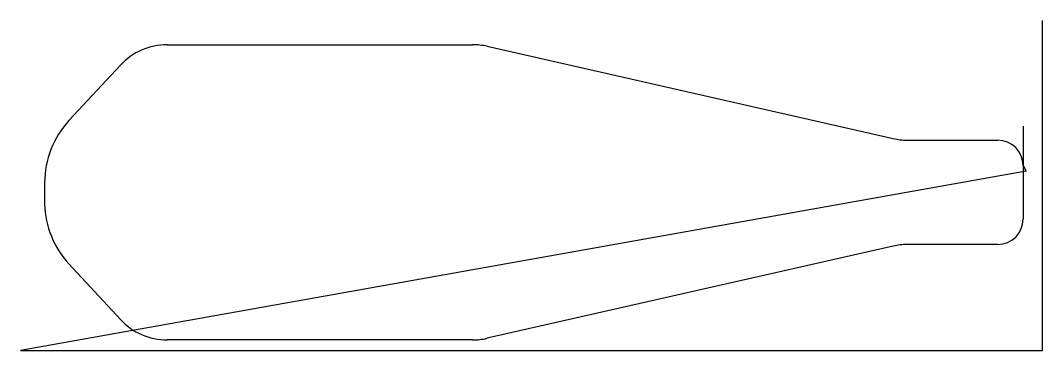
# Model space of a CAD drawing. Header units: metres. Extents: x 0 to 803, y 288 to 548.
import ezdxf

# ---------------------------------------------------------------- set-up
doc = ezdxf.new("R2010")
doc.units = ezdxf.units.M

msp = doc.modelspace()

# ---------------------------------------------------------------- linework, layer by layer
at = {"layer": 'TOOL_0'}
for p, q in [((802.742, 546.888), (802.742, 547.888)), ((802.742, 288.439), (802.742, 546.888)), ((115.217, 528.801), (355.141, 528.801)), ((366.444, 527.533), (685.502, 455.02)), ((38.106, 469.118), (78.531, 512.773)), ((787.5, 464.802), (787.5, 433.799)), ((696.361, 453.802), (767.501, 453.802)), ((787.5, 433.799), (787.5, 391.799)), ((787.501, 433.802), (789.77, 429.521)), ((789.77, 429.521), (0, 288.439)), ((685.501, 370.581), (366.443, 298.068)), ((767.5, 371.799), (696.36, 371.799)), ((78.53, 312.828), (38.105, 356.483)), ((355.14, 296.8), (115.217, 296.8)), ((0, 288.439), (1, 288.439)), ((1, 288.439), (0, 288.439)), ((0, 288.439), (1, 288.439)), ((1, 288.439), (802.742, 288.439))]:
    msp.add_line(p, q, dxfattribs=at)
for centre, radius, start, end in [((115.217, 478.801), 50, 90, 137.199671), ((355.141, 477.801), 51, 77.195435, 90), ((90.751, 420.368), 71.75, 137.199885, 179.996806), ((696.361, 502.802), 49, 257.196356, 270), ((767.501, 433.802), 20, 0, 90), ((739.056, 412.801), 720.095, 179.397587, 180.735378), ((90.82, 405.261), 71.82, 181.357927, 222.778562), ((767.5, 391.799), 20, 270, 0), ((696.36, 322.799), 49, 90, 102.803644), ((115.217, 346.8), 50, 222.799551, 270), ((355.14, 347.8), 51, 270, 282.804565)]:
    msp.add_arc(centre, radius, start, end, dxfattribs=at)

doc.saveas('drawing.dxf')
